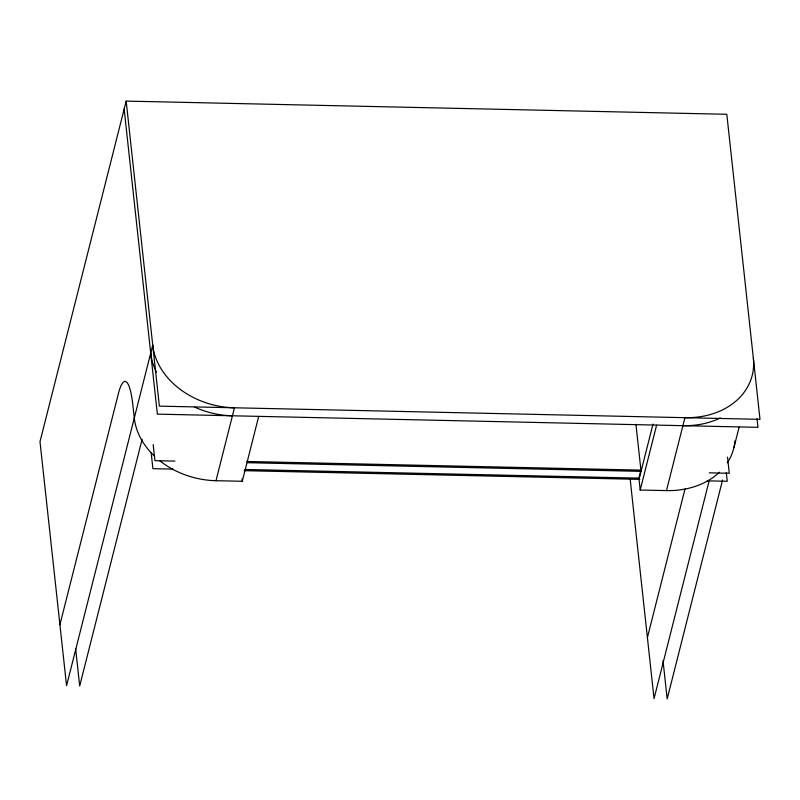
<?xml version="1.0" encoding="UTF-8"?>
<svg xmlns="http://www.w3.org/2000/svg" width="800" height="800" viewBox="0 0 800 800"><rect width="100%" height="100%" fill="white"/><g stroke="black" fill="none" stroke-linecap="round" stroke-linejoin="round"><path stroke-width="1.2" d="M126.18 101.1L159.37 406.14L760 419.33L726.81 114.29L126.18 101.1L40 441.68L66.56 685.71L152.73 345.13A76.25 59.92 14.2 0 0 234.45 407.79L216 480.71A76.25 59.92 14.2 0 1 159.47 460.5M59.92 624.7L118.39 393.61A61 10.59 -88.7 0 1 132.96 405.85L134.28 418.05A76.25 59.92 14.2 0 0 154.51 456.17M142.12 439.29L79.69 686L75.65 648.84M216 480.71L242.28 481.28L258.71 416.37M719.47 472.21A76.25 59.92 14.2 0 1 666.47 490.6L640.19 490.02L638.9 478.13L640.92 470.12L246.75 461.47M639.03 479.35L653.02 424.05M640.19 490.02L656.62 425.11M666.47 490.6L684.92 417.68A76.25 59.92 14.2 0 0 753.36 358.32M647.4 637.6L685.06 488.79M709.13 480.93L654.04 698.61L630.18 479.31M722.57 480L667.18 698.9L663 660.5M733.89 447.74L739.07 427.3M174.9 461.11L154.92 460.67L153.17 444.56M247.32 462.7L640.62 471.34M709.3 472.84L729.27 473.28L727.52 457.18M244.73 469.47L638.9 478.13M172.88 469.11L152.9 468.67L151.15 452.56M244.05 470.67L639.85 479.36M707.27 480.84L727.25 481.28L726.31 472.61M757.03 418.65L757.98 427.33L157.35 414.14L124.16 109.1M635.93 424.27L641.06 471.35M242.02 478.91L242.28 481.28M735.02 440.76A76.25 59.92 14.2 0 1 727.32 462.87M720.35 417.95A76.25 59.92 14.2 0 1 682.9 425.68M232.43 415.79A76.25 59.92 14.2 0 1 194.9 407.21M156.44 372.07A76.25 59.92 14.2 0 1 150.71 353.13"/></g></svg>
